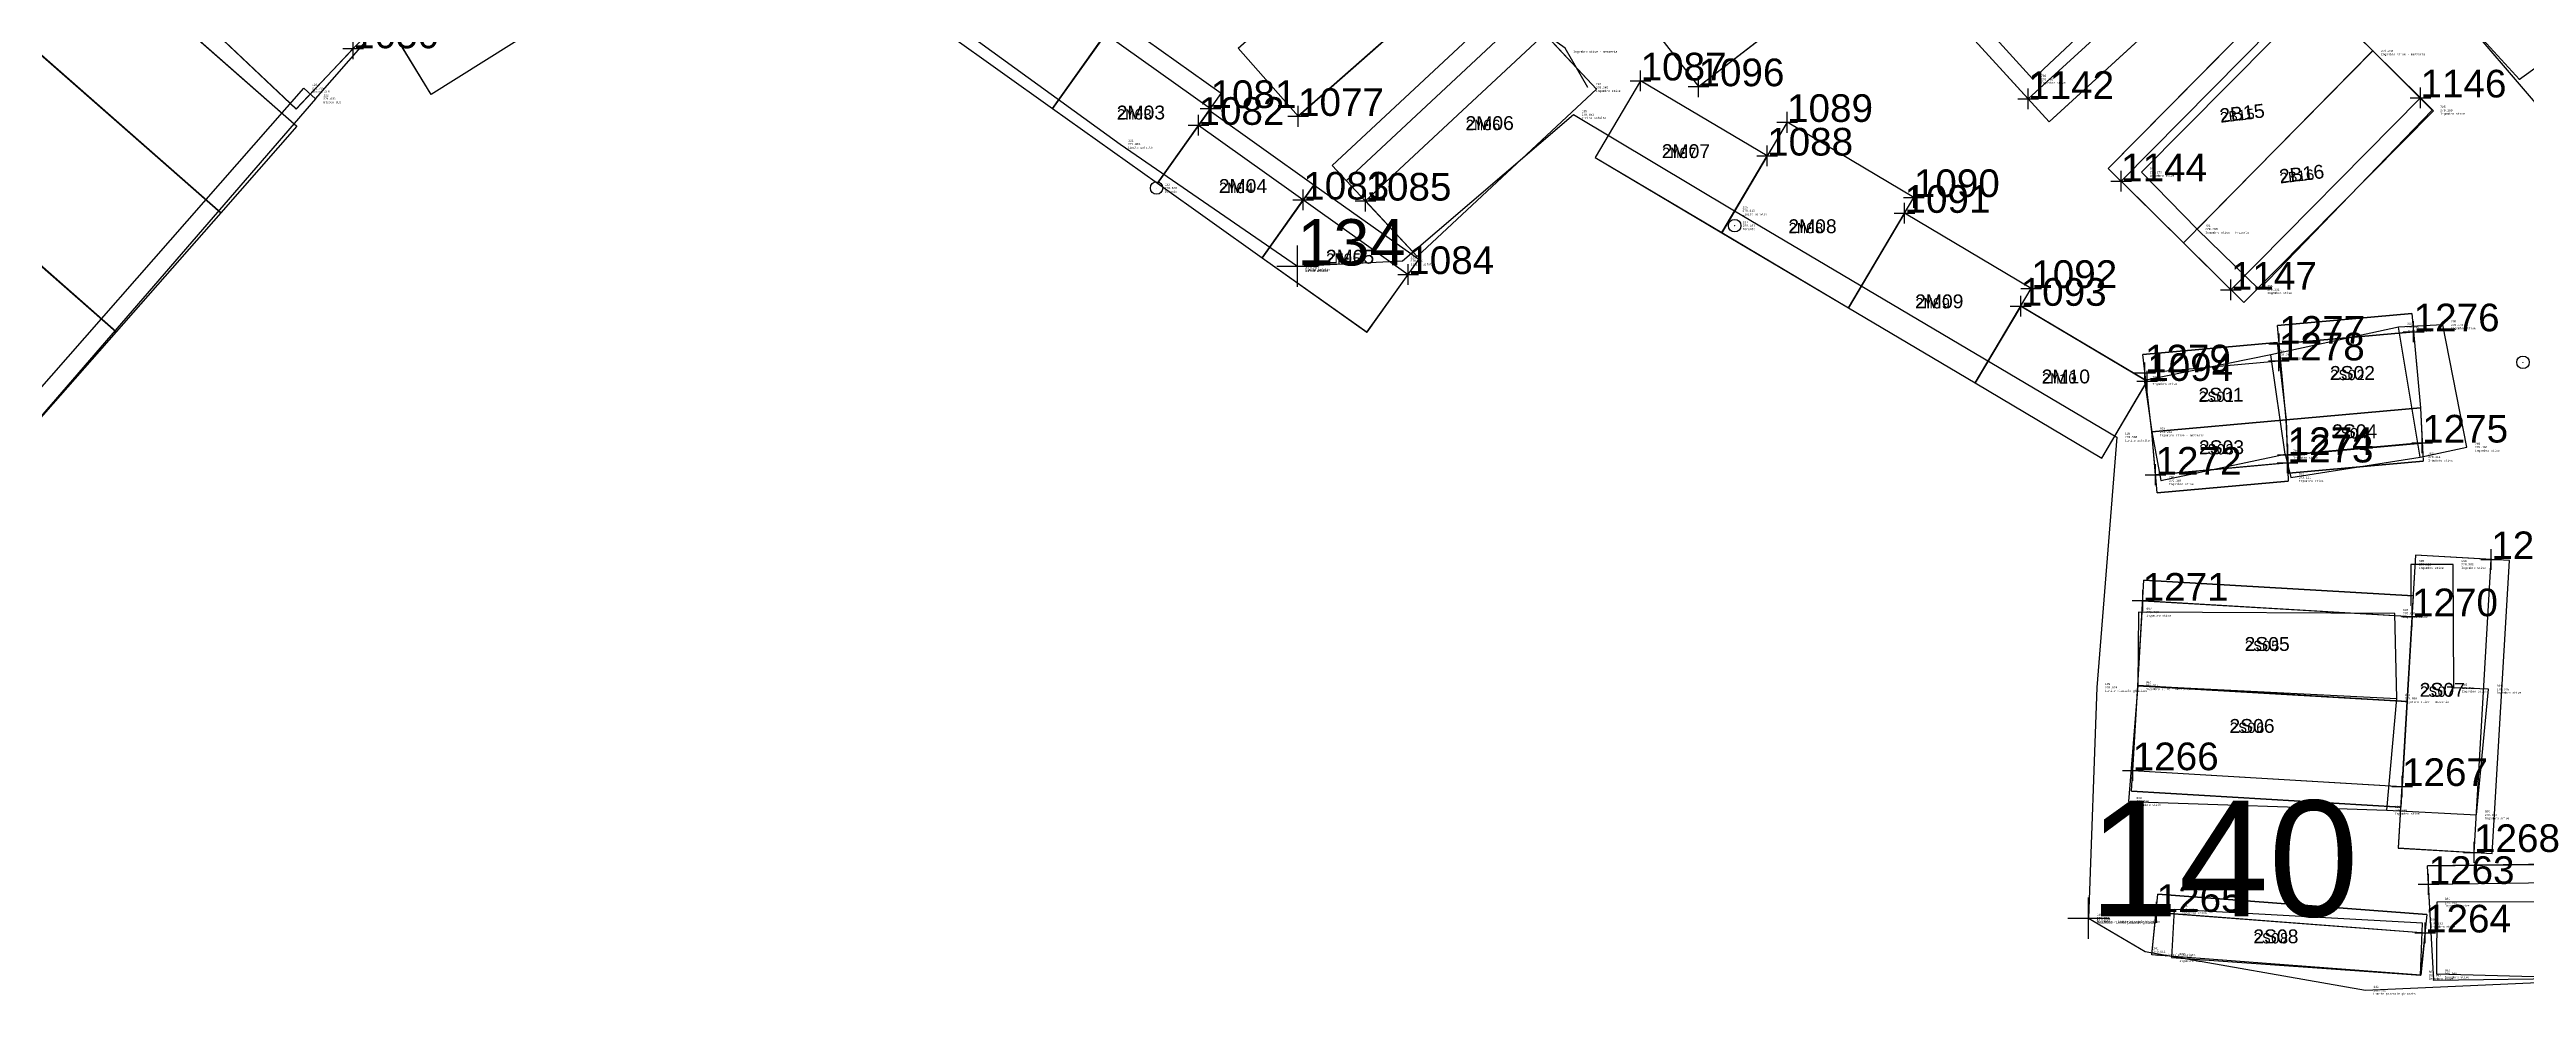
# Model space of a CAD drawing. Extents: x -1000 to 923337, y -63322 to 323191.
# Drawn here: x 208588 to 327969, y 780 to 46363 of the extents above; entities that cross this region are included whole.
import ezdxf
from ezdxf.enums import TextEntityAlignment as Align

# ---------------------------------------------------------------- set-up
doc = ezdxf.new("R2010")
doc.units = 0
doc.header["$PDMODE"] = 35
doc.header["$PDSIZE"] = 1
for name, color, linetype in [('0_1', 8, 'Continuous'), ('pntdesc', 1, 'Continuous'), ('pntelev', 2, 'Continuous'), ('punti tracciati', 7, 'Continuous'), ('WF nome aree GPS', 7, 'Continuous'), ('WF_ingombro_stive_2', 1, 'Continuous'), ('WF_lato_di_accesso', 40, 'Continuous'), ('WF_nome_aree_GPS', 7, 'Continuous'), ('WF_tracciatura', 30, 'Continuous')]:
    doc.layers.add(name, color=color, linetype=linetype)
for name, color, linetype, lineweight in [('WF ingombro stive 2', 1, 'Continuous', 30), ('WF lato di accesso', 40, 'Continuous', 30), ('WF tracciatura', 30, 'Continuous', 30)]:
    doc.layers.add(name, color=color, linetype=linetype, lineweight=lineweight)
doc.styles.add('FONTSTYLE_1', font='arial.ttf', dxfattribs={"height": 0.2})
doc.styles.add('FONTSTYLE_2', font='arial.ttf', dxfattribs={"height": 0.2})
doc.styles.get("Standard").update_dxf_attribs({"font": 'consola.ttf', "height": 500})

# ---------------------------------------------------------------- blocks, each defined once
blk = doc.blocks.new('rilievo 2')
at = {"color": 8, "elevation": 339}
blk.add_lwpolyline([(255582, -534476), (256223, -533880), (260909, -539585), (259715, -540634), (265701, -548651), (265141, -549221), (270987, -555760), (278219, -563280), (283547, -558633), (291208, -565884), (309012, -545620), (309560, -546125), (291364, -567155), (283459, -559809), (278238, -564415), (270433, -556296)], dxfattribs=at)
at = {"color": 8}
for points in [[(309560, -546125, -352), (312778, -542459, -391), (334234, -538070, -628), (348344, -548307, -983), (356892, -554192, -1195), (361959, -553931, -1407), (370204, -546889, -1399), (377957, -551519, -1580), (396391, -562427, -1455), (395427, -574492, -1317), (395026, -585611, -1377), (397751, -587224, -1981), (408367, -589089, -2210), (438006, -587763, -2348)], [(421587, -533133, -1983), (425881, -537955, -2046), (415793, -545205, -1872), (412792, -541920, -1829)], [(370892, -545583, -1446), (369804, -543690, -1339), (368142, -542515, -1331)], [(400261, -552403, -1693), (408719, -543804, -1748)], [(404499, -563260, -1873), (404770, -564382, -1870), (411005, -563390, -1877), (409958, -557129, -1846), (403814, -558463, -1789)], [(411005, -563390, -1877), (413263, -562912, -1887), (412103, -557024, -1851), (409958, -557129, -1846)], [(412638, -574521, -1951), (412603, -568564, -1906), (410561, -568568, -1868), (410561, -570568, -1868)], [(397393, -574408, -1720), (409879, -575021, -1906)], [(409402, -580413, -1923), (413729, -580637, -1938), (414305, -574581, -1917), (412638, -574521, -1951)], [(423749, -584822, -2135), (411806, -584847, -1972), (411800, -588289, -2092), (424127, -588631, -1635)]]:
    blk.add_polyline3d(points, dxfattribs=at)
for points in [[(386452, -538535, -1704), (395327, -530373, -1769), (398253, -533590, -1788), (401162, -536895, -1750), (392346, -545189, -1588), (389292, -541824, -1156)], [(397583, -549663, -1712), (400261, -552403, -1693), (403251, -555320, -1760), (411585, -546682, -1823), (408734, -543819, -1748), (406017, -541146, -1744)], [(398071, -562182, -1760), (398516, -564527, -1808), (404499, -563260, -1873), (403814, -558463, -1789), (397719, -559707, -1641)], [(396948, -579986, -1932), (409402, -580413, -1923), (409879, -575021, -1906), (409793, -570926, -1903), (397429, -570864, -1838), (397393, -574408, -1720)], [(411119, -585858, -1960), (399146, -585198, -1910), (399019, -587506, -2084), (411031, -588361, -2092)]]:
    blk.add_polyline3d(points, close=True, dxfattribs=at)
at = {"color": 1}
for centre in [(350106, -550428, -1365), (377969, -552242, -1525), (415962, -558827, -1865)]:
    blk.add_circle(centre, 300, dxfattribs=at)
at = {"color": 8}
for p in [(408734, -543819, -1748), (392346, -545189, -1588), (415793, -545205, -1872), (309012, -545620, -266), (309560, -546125, -352), (370892, -545583, -1446), (411585, -546682, -1823), (370204, -546889, -1399), (348344, -548307, -983), (397583, -549663, -1712), (350106, -550428, -1365), (377957, -551519, -1580), (377969, -552242, -1525), (400261, -552403, -1693), (356892, -554192, -1195), (361959, -553931, -1407), (403251, -555320, -1760), (409958, -557129, -1846), (412103, -557024, -1851), (403814, -558463, -1789), (397719, -559707, -1641), (415962, -558827, -1865), (398071, -562182, -1760), (396391, -562427, -1455), (404499, -563260, -1873), (411005, -563390, -1877), (413263, -562912, -1887), (398516, -564527, -1808), (404770, -564382, -1870), (410561, -568568, -1868), (412603, -568564, -1906), (397429, -570864, -1838), (409793, -570926, -1903), (395427, -574492, -1317), (397393, -574408, -1720), (409879, -575021, -1906), (412638, -574521, -1951), (414305, -574581, -1917), (396948, -579986, -1932), (409402, -580413, -1923), (413729, -580637, -1938), (411806, -584847, -1972), (395026, -585611, -1377), (399146, -585198, -1910), (411119, -585858, -1960), (397751, -587224, -1981), (399019, -587506, -2084), (411031, -588361, -2092), (411800, -588289, -2092), (408367, -589089, -2210)]:
    blk.add_point(p, dxfattribs=at)
for s, p in [('Ingombro stive - mezzeria', (370193, -543856, -1339)), ('270.244', (409123, -543819, -1748)), ('Ingombro stive - mezzeria', (409123, -543986, -1748)), ('123', (309401, -545454, -266)), ('271.725', (309401, -545620, -266)), ('270.545', (371281, -545583, -1446)), ('797', (371281, -545416, -1446)), ('270.403', (392735, -545189, -1588)), ('789', (392735, -545022, -1588)), ('Ingombro stive', (392735, -545355, -1588)), ('Blocco CLS', (309401, -545787, -266)), ('122', (309949, -545958, -352)), ('271.639', (309949, -546125, -352)), ('Blocco CLS', (309949, -546292, -352)), ('135', (370593, -546723, -1399)), ('Ingombro stive', (371281, -545749, -1446)), ('270.169', (411974, -546682, -1823)), ('795', (411974, -546516, -1823)), ('270.593', (370593, -546889, -1399)), ('Limite asfalto', (370593, -547056, -1399)), ('Ingombro stive', (411974, -546849, -1823)), ('131', (348733, -548141, -983)), ('271.008', (348733, -548307, -983)), ('Limite asfalto', (348733, -548474, -983)), ('132', (350495, -550261, -1365)), ('270.279', (397972, -549663, -1712)), ('792', (397972, -549496, -1712)), ('Ingombro stive', (397972, -549830, -1712)), ('270.626', (350495, -550428, -1365)), ('Idrante', (350495, -550595, -1365)), ('136', (378346, -551353, -1580)), ('270.412', (378346, -551519, -1580)), ('Limite asfalto', (378346, -551686, -1580)), ('137', (378358, -552075, -1525)), ('270.467', (378358, -552242, -1525)), ('Idrante', (378358, -552408, -1525)), ('270.298', (400650, -552403, -1693)), ('791', (400650, -552236, -1693)), ('Ingombro stive - mezzeria', (400650, -552570, -1693)), ('133', (362348, -553765, -1407)), ('270.584', (362348, -553931, -1407)), ('134', (357281, -554026, -1195)), ('270.797', (357281, -554192, -1195)), ('Limite asfalto', (357281, -554359, -1195)), ('Limite asfalto', (362348, -554098, -1407)), ('796', (403640, -555153, -1760)), ('270.231', (403640, -555320, -1760)), ('Ingombro stive', (403640, -555487, -1760)), ('270.145', (410347, -557129, -1846)), ('706', (410347, -556963, -1846)), ('Ingombro stive', (410347, -557296, -1846)), ('270.140', (412492, -557024, -1851)), ('705', (412492, -556857, -1851)), ('Ingombro stive', (412492, -557191, -1851)), ('270.203', (404203, -558463, -1789)), ('707', (404203, -558296, -1789)), ('Ingombro stive', (404203, -558630, -1789)), ('270.350', (398108, -559707, -1641)), ('708', (398108, -559541, -1641)), ('Ingombro stive', (398108, -559874, -1641)), ('138', (396780, -562260, -1455)), ('270.232', (398460, -562182, -1760)), ('699', (398460, -562015, -1760)), ('270.536', (396780, -562427, -1455)), ('Limite asfalto', (396780, -562594, -1455)), ('Ingombro stive - mezzeria', (398460, -562348, -1760)), ('270.119', (404888, -563260, -1873)), ('701', (404888, -563093, -1873)), ('Ingombro stive', (404888, -563427, -1873)), ('270.114', (411394, -563390, -1877)), ('703', (411394, -563223, -1877)), ('270.105', (413652, -562912, -1887)), ('704', (413652, -562745, -1887)), ('Ingombro stive', (413652, -563079, -1887)), ('270.184', (398905, -564527, -1808)), ('700', (398905, -564360, -1808)), ('Ingombro stive', (398905, -564694, -1808)), ('270.121', (405159, -564382, -1870)), ('702', (405159, -564216, -1870)), ('Ingombro stive', (405159, -564549, -1870)), ('Ingombro stive', (411394, -563557, -1877)), ('270.123', (410950, -568568, -1868)), ('695', (410950, -568402, -1868)), ('Ingombro stive', (410950, -568735, -1868)), ('696', (412992, -568397, -1906)), ('270.085', (412992, -568564, -1906)), ('Ingombro stive', (412992, -568731, -1906)), ('270.153', (397817, -570864, -1838)), ('697', (397817, -570697, -1838)), ('Ingombro stive', (397817, -571031, -1838)), ('694', (410182, -570760, -1903)), ('270.089', (410182, -570926, -1903)), ('Ingombro stive', (410182, -571093, -1903)), ('698', (397782, -574242, -1720)), ('270.674', (395816, -574492, -1317)), ('139', (395816, -574326, -1317)), ('Limite piazzale ghiaiato', (395816, -574659, -1317)), ('270.271', (397782, -574408, -1720)), ('Ingombro stive - mezzeria', (397782, -574575, -1720)), ('270.086', (410267, -575021, -1906)), ('693', (410267, -574854, -1906)), ('Ingombro stive - mezzeria', (410267, -575188, -1906)), ('270.040', (413027, -574521, -1951)), ('692', (413027, -574355, -1951)), ('Ingombro stive', (413027, -574688, -1951)), ('691', (414694, -574414, -1917)), ('270.075', (414694, -574581, -1917)), ('Ingombro stive', (414694, -574748, -1917)), ('688', (397337, -579819, -1932)), ('270.060', (397337, -579986, -1932)), ('Ingombro stive', (397337, -580153, -1932)), ('689', (409791, -580247, -1923)), ('270.068', (409791, -580413, -1923)), ('Ingombro stive', (409791, -580580, -1923)), ('270.053', (414118, -580637, -1938)), ('690', (414118, -580471, -1938)), ('Ingombro stive', (414118, -580804, -1938)), ('270.019', (412195, -584847, -1972)), ('681', (412195, -584681, -1972)), ('Ingombro stive', (412195, -585014, -1972)), ('140', (395415, -585444, -1377)), ('270.614', (395415, -585611, -1377)), ('Picchetto - Limite piazzale ghiaiato', (395415, -585778, -1377)), ('686', (399535, -585031, -1910)), ('270.081', (399535, -585198, -1910)), ('Ingombro stive', (399535, -585365, -1910)), ('685', (411508, -585691, -1960)), ('270.031', (411508, -585858, -1960)), ('Ingombro stive', (411508, -586024, -1960)), ('141', (398140, -587058, -1981)), ('270.011', (398140, -587224, -1981)), ('Limite piazzale ghiaiato', (398140, -587391, -1981)), ('687', (399408, -587339, -2084)), ('269.908', (399408, -587506, -2084)), ('Ingombro stive', (399408, -587672, -2084)), ('269.899', (411420, -588361, -2092)), ('684', (411420, -588195, -2092)), ('Ingombro stive', (411420, -588528, -2092)), ('682', (412189, -588123, -2092)), ('269.899', (412189, -588289, -2092)), ('Ingombro stive', (412189, -588456, -2092)), ('142', (408756, -588922, -2210)), ('269.782', (408756, -589089, -2210)), ('Limite piazzale ghiaiato', (408756, -589256, -2210))]:
    blk.add_text(s, height=100, dxfattribs=at).set_placement(p, align=Align.MIDDLE_LEFT)
blk = doc.blocks.new('Croce___ATS')
at = {"color": 0}
for p, q in [((-0.5, 0), (0.5, 0)), ((0, -0.5), (0, 0.5))]:
    blk.add_line(p, q, dxfattribs=at)
blk = doc.blocks.new('T_P_2')
blk.add_point((0, 0))
at = {"xscale": 2, "yscale": 2}
blk.add_blockref('Croce___ATS', (0, 0), dxfattribs=at)
at = {"color": 7, "insert": (0, 0), "char_height": 5.586, "attachment_point": 7, "style": 'FONTSTYLE_1'}
blk.add_mtext('140', dxfattribs=at)
blk = doc.blocks.new('T_P_8')
at = {"layer": '0_1'}
blk.add_point((0, 0), dxfattribs=at)
at = {"layer": '0_1', "xscale": 2, "yscale": 2}
blk.add_blockref('Croce___ATS', (0, 0), dxfattribs=at)
at = {"layer": '0_1', "insert": (0, 0), "char_height": 2.234, "attachment_point": 7, "style": 'FONTSTYLE_1'}
blk.add_mtext('134', dxfattribs=at)
blk = doc.blocks.new('T_P_56')
at = {"color": 7}
blk.add_point((0, 0), dxfattribs=at)
blk.add_blockref('Croce___ATS', (0, 0), dxfattribs=at)
at = {"color": 7, "insert": (0, 0), "char_height": 1.333, "attachment_point": 7, "style": 'FONTSTYLE_1'}
blk.add_mtext('1050', dxfattribs=at)
blk = doc.blocks.new('T_P_83')
at = {"color": 7}
blk.add_point((0, 0), dxfattribs=at)
blk.add_blockref('Croce___ATS', (0, 0), dxfattribs=at)
at = {"color": 7, "insert": (0, 0), "char_height": 1.333, "attachment_point": 7, "style": 'FONTSTYLE_1'}
blk.add_mtext('1077', dxfattribs=at)
blk = doc.blocks.new('T_P_87')
at = {"color": 7}
blk.add_point((0, 0), dxfattribs=at)
blk.add_blockref('Croce___ATS', (0, 0), dxfattribs=at)
at = {"color": 7, "insert": (0, 0), "char_height": 1.333, "attachment_point": 7, "style": 'FONTSTYLE_1'}
blk.add_mtext('1081', dxfattribs=at)
blk = doc.blocks.new('T_P_88')
at = {"color": 7}
blk.add_point((0, 0), dxfattribs=at)
blk.add_blockref('Croce___ATS', (0, 0), dxfattribs=at)
at = {"color": 7, "insert": (0, 0), "char_height": 1.333, "attachment_point": 7, "style": 'FONTSTYLE_1'}
blk.add_mtext('1082', dxfattribs=at)
blk = doc.blocks.new('T_P_89')
at = {"color": 7}
blk.add_point((0, 0), dxfattribs=at)
blk.add_blockref('Croce___ATS', (0, 0), dxfattribs=at)
at = {"color": 7, "insert": (0, 0), "char_height": 1.333, "attachment_point": 7, "style": 'FONTSTYLE_1'}
blk.add_mtext('1083', dxfattribs=at)
blk = doc.blocks.new('T_P_90')
at = {"color": 7}
blk.add_point((0, 0), dxfattribs=at)
blk.add_blockref('Croce___ATS', (0, 0), dxfattribs=at)
at = {"color": 7, "insert": (0, 0), "char_height": 1.333, "attachment_point": 7, "style": 'FONTSTYLE_1'}
blk.add_mtext('1084', dxfattribs=at)
blk = doc.blocks.new('T_P_91')
at = {"color": 7}
blk.add_point((0, 0), dxfattribs=at)
blk.add_blockref('Croce___ATS', (0, 0), dxfattribs=at)
at = {"color": 7, "insert": (0, 0), "char_height": 1.333, "attachment_point": 7, "style": 'FONTSTYLE_1'}
blk.add_mtext('1085', dxfattribs=at)
blk = doc.blocks.new('T_P_93')
at = {"color": 7}
blk.add_point((0, 0), dxfattribs=at)
blk.add_blockref('Croce___ATS', (0, 0), dxfattribs=at)
at = {"color": 7, "insert": (0, 0), "char_height": 1.333, "attachment_point": 7, "style": 'FONTSTYLE_1'}
blk.add_mtext('1087', dxfattribs=at)
blk = doc.blocks.new('T_P_94')
at = {"color": 7}
blk.add_point((0, 0), dxfattribs=at)
blk.add_blockref('Croce___ATS', (0, 0), dxfattribs=at)
at = {"color": 7, "insert": (0, 0), "char_height": 1.333, "attachment_point": 7, "style": 'FONTSTYLE_1'}
blk.add_mtext('1088', dxfattribs=at)
blk = doc.blocks.new('T_P_95')
at = {"color": 7}
blk.add_point((0, 0), dxfattribs=at)
blk.add_blockref('Croce___ATS', (0, 0), dxfattribs=at)
at = {"color": 7, "insert": (0, 0), "char_height": 1.333, "attachment_point": 7, "style": 'FONTSTYLE_1'}
blk.add_mtext('1089', dxfattribs=at)
blk = doc.blocks.new('T_P_96')
at = {"color": 7}
blk.add_point((0, 0), dxfattribs=at)
blk.add_blockref('Croce___ATS', (0, 0), dxfattribs=at)
at = {"color": 7, "insert": (0, 0), "char_height": 1.333, "attachment_point": 7, "style": 'FONTSTYLE_1'}
blk.add_mtext('1090', dxfattribs=at)
blk = doc.blocks.new('T_P_97')
at = {"color": 7}
blk.add_point((0, 0), dxfattribs=at)
blk.add_blockref('Croce___ATS', (0, 0), dxfattribs=at)
at = {"color": 7, "insert": (0, 0), "char_height": 1.333, "attachment_point": 7, "style": 'FONTSTYLE_1'}
blk.add_mtext('1091', dxfattribs=at)
blk = doc.blocks.new('T_P_98')
at = {"color": 7}
blk.add_point((0, 0), dxfattribs=at)
blk.add_blockref('Croce___ATS', (0, 0), dxfattribs=at)
at = {"color": 7, "insert": (0, 0), "char_height": 1.333, "attachment_point": 7, "style": 'FONTSTYLE_1'}
blk.add_mtext('1092', dxfattribs=at)
blk = doc.blocks.new('T_P_99')
at = {"color": 7}
blk.add_point((0, 0), dxfattribs=at)
blk.add_blockref('Croce___ATS', (0, 0), dxfattribs=at)
at = {"color": 7, "insert": (0, 0), "char_height": 1.333, "attachment_point": 7, "style": 'FONTSTYLE_1'}
blk.add_mtext('1093', dxfattribs=at)
blk = doc.blocks.new('T_P_100')
at = {"color": 7}
blk.add_point((0, 0), dxfattribs=at)
blk.add_blockref('Croce___ATS', (0, 0), dxfattribs=at)
at = {"color": 7, "insert": (0, 0), "char_height": 1.333, "attachment_point": 7, "style": 'FONTSTYLE_1'}
blk.add_mtext('1094', dxfattribs=at)
blk = doc.blocks.new('T_P_102')
at = {"color": 7}
blk.add_point((0, 0), dxfattribs=at)
blk.add_blockref('Croce___ATS', (0, 0), dxfattribs=at)
at = {"color": 7, "insert": (0, 0), "char_height": 1.333, "attachment_point": 7, "style": 'FONTSTYLE_1'}
blk.add_mtext('1096', dxfattribs=at)
blk = doc.blocks.new('T_P_148')
at = {"color": 7}
blk.add_point((0, 0), dxfattribs=at)
blk.add_blockref('Croce___ATS', (0, 0), dxfattribs=at)
at = {"color": 7, "insert": (0, 0), "char_height": 1.333, "attachment_point": 7, "style": 'FONTSTYLE_1'}
blk.add_mtext('1142', dxfattribs=at)
blk = doc.blocks.new('T_P_150')
at = {"color": 7}
blk.add_point((0, 0), dxfattribs=at)
blk.add_blockref('Croce___ATS', (0, 0), dxfattribs=at)
at = {"color": 7, "insert": (0, 0), "char_height": 1.333, "attachment_point": 7, "style": 'FONTSTYLE_1'}
blk.add_mtext('1144', dxfattribs=at)
blk = doc.blocks.new('T_P_152')
at = {"color": 7}
blk.add_point((0, 0), dxfattribs=at)
blk.add_blockref('Croce___ATS', (0, 0), dxfattribs=at)
at = {"color": 7, "insert": (0, 0), "char_height": 1.333, "attachment_point": 7, "style": 'FONTSTYLE_1'}
blk.add_mtext('1146', dxfattribs=at)
blk = doc.blocks.new('T_P_153')
at = {"color": 7}
blk.add_point((0, 0), dxfattribs=at)
blk.add_blockref('Croce___ATS', (0, 0), dxfattribs=at)
at = {"color": 7, "insert": (0, 0), "char_height": 1.333, "attachment_point": 7, "style": 'FONTSTYLE_1'}
blk.add_mtext('1147', dxfattribs=at)
blk = doc.blocks.new('T_P_268')
at = {"color": 7}
blk.add_point((0, 0), dxfattribs=at)
blk.add_blockref('Croce___ATS', (0, 0), dxfattribs=at)
at = {"color": 7, "insert": (0, 0), "char_height": 1.333, "attachment_point": 7, "style": 'FONTSTYLE_1'}
blk.add_mtext('1263', dxfattribs=at)
blk = doc.blocks.new('T_P_269')
at = {"color": 7}
blk.add_point((0, 0), dxfattribs=at)
blk.add_blockref('Croce___ATS', (0, 0), dxfattribs=at)
at = {"color": 7, "insert": (0, 0), "char_height": 1.333, "attachment_point": 7, "style": 'FONTSTYLE_1'}
blk.add_mtext('1264', dxfattribs=at)
blk = doc.blocks.new('T_P_270')
at = {"color": 7}
blk.add_point((0, 0), dxfattribs=at)
blk.add_blockref('Croce___ATS', (0, 0), dxfattribs=at)
at = {"color": 7, "insert": (0, 0), "char_height": 1.333, "attachment_point": 7, "style": 'FONTSTYLE_1'}
blk.add_mtext('1265', dxfattribs=at)
blk = doc.blocks.new('T_P_271')
at = {"color": 7}
blk.add_point((0, 0), dxfattribs=at)
blk.add_blockref('Croce___ATS', (0, 0), dxfattribs=at)
at = {"color": 7, "insert": (0, 0), "char_height": 1.333, "attachment_point": 7, "style": 'FONTSTYLE_1'}
blk.add_mtext('1266', dxfattribs=at)
blk = doc.blocks.new('T_P_272')
at = {"color": 7}
blk.add_point((0, 0), dxfattribs=at)
blk.add_blockref('Croce___ATS', (0, 0), dxfattribs=at)
at = {"color": 7, "insert": (0, 0), "char_height": 1.333, "attachment_point": 7, "style": 'FONTSTYLE_1'}
blk.add_mtext('1267', dxfattribs=at)
blk = doc.blocks.new('T_P_273')
at = {"color": 7}
blk.add_point((0, 0), dxfattribs=at)
blk.add_blockref('Croce___ATS', (0, 0), dxfattribs=at)
at = {"color": 7, "insert": (0, 0), "char_height": 1.333, "attachment_point": 7, "style": 'FONTSTYLE_1'}
blk.add_mtext('1268', dxfattribs=at)
blk = doc.blocks.new('T_P_274')
at = {"color": 7}
blk.add_point((0, 0), dxfattribs=at)
blk.add_blockref('Croce___ATS', (0, 0), dxfattribs=at)
at = {"color": 7, "insert": (0, 0), "char_height": 1.333, "attachment_point": 7, "style": 'FONTSTYLE_1'}
blk.add_mtext('1269', dxfattribs=at)
blk = doc.blocks.new('T_P_275')
at = {"color": 7}
blk.add_point((0, 0), dxfattribs=at)
blk.add_blockref('Croce___ATS', (0, 0), dxfattribs=at)
at = {"color": 7, "insert": (0, 0), "char_height": 1.333, "attachment_point": 7, "style": 'FONTSTYLE_1'}
blk.add_mtext('1270', dxfattribs=at)
blk = doc.blocks.new('T_P_276')
at = {"color": 7}
blk.add_point((0, 0), dxfattribs=at)
blk.add_blockref('Croce___ATS', (0, 0), dxfattribs=at)
at = {"color": 7, "insert": (0, 0), "char_height": 1.333, "attachment_point": 7, "style": 'FONTSTYLE_1'}
blk.add_mtext('1271', dxfattribs=at)
blk = doc.blocks.new('T_P_277')
at = {"color": 7}
blk.add_point((0, 0), dxfattribs=at)
blk.add_blockref('Croce___ATS', (0, 0), dxfattribs=at)
at = {"color": 7, "insert": (0, 0), "char_height": 1.333, "attachment_point": 7, "style": 'FONTSTYLE_1'}
blk.add_mtext('1272', dxfattribs=at)
blk = doc.blocks.new('T_P_278')
at = {"color": 7}
blk.add_point((0, 0), dxfattribs=at)
blk.add_blockref('Croce___ATS', (0, 0), dxfattribs=at)
at = {"color": 7, "insert": (0, 0), "char_height": 1.333, "attachment_point": 7, "style": 'FONTSTYLE_1'}
blk.add_mtext('1273', dxfattribs=at)
blk = doc.blocks.new('T_P_279')
at = {"color": 7}
blk.add_point((0, 0), dxfattribs=at)
blk.add_blockref('Croce___ATS', (0, 0), dxfattribs=at)
at = {"color": 7, "insert": (0, 0), "char_height": 1.333, "attachment_point": 7, "style": 'FONTSTYLE_1'}
blk.add_mtext('1274', dxfattribs=at)
blk = doc.blocks.new('T_P_280')
at = {"color": 7}
blk.add_point((0, 0), dxfattribs=at)
blk.add_blockref('Croce___ATS', (0, 0), dxfattribs=at)
at = {"color": 7, "insert": (0, 0), "char_height": 1.333, "attachment_point": 7, "style": 'FONTSTYLE_1'}
blk.add_mtext('1275', dxfattribs=at)
blk = doc.blocks.new('T_P_281')
at = {"color": 7}
blk.add_point((0, 0), dxfattribs=at)
blk.add_blockref('Croce___ATS', (0, 0), dxfattribs=at)
at = {"color": 7, "insert": (0, 0), "char_height": 1.333, "attachment_point": 7, "style": 'FONTSTYLE_1'}
blk.add_mtext('1276', dxfattribs=at)
blk = doc.blocks.new('T_P_282')
at = {"color": 7}
blk.add_point((0, 0), dxfattribs=at)
blk.add_blockref('Croce___ATS', (0, 0), dxfattribs=at)
at = {"color": 7, "insert": (0, 0), "char_height": 1.333, "attachment_point": 7, "style": 'FONTSTYLE_1'}
blk.add_mtext('1277', dxfattribs=at)
blk = doc.blocks.new('T_P_283')
at = {"color": 7}
blk.add_point((0, 0), dxfattribs=at)
blk.add_blockref('Croce___ATS', (0, 0), dxfattribs=at)
at = {"color": 7, "insert": (0, 0), "char_height": 1.333, "attachment_point": 7, "style": 'FONTSTYLE_1'}
blk.add_mtext('1278', dxfattribs=at)
blk = doc.blocks.new('T_P_284')
at = {"color": 7}
blk.add_point((0, 0), dxfattribs=at)
blk.add_blockref('Croce___ATS', (0, 0), dxfattribs=at)
at = {"color": 7, "insert": (0, 0), "char_height": 1.333, "attachment_point": 7, "style": 'FONTSTYLE_1'}
blk.add_mtext('1279', dxfattribs=at)
blk = doc.blocks.new('punti tracciatura 2')
at = {"layer": 'WF_ingombro_stive_2', "ltscale": 0.5}
for p, q in [((1346536.27, -3475.73, 272.29), (1346558.88, -3495.58, 272.29)), ((1346532.6, -3479.9, 272.29), (1346555.21, -3499.76, 272.29)), ((1346555.21, -3499.76, 272.29), (1346532.6, -3479.9, 272.29)), ((1346527.56, -3485.64, 272.29), (1346550.16, -3505.49, 272.29)), ((1346550.16, -3505.49, 272.29), (1346527.56, -3485.64, 272.29)), ((1346558.88, -3495.58, 272.29), (1346555.21, -3499.76, 272.29)), ((1346555.21, -3499.76, 272.29), (1346550.16, -3505.49, 272.29)), ((1346550.16, -3505.49, 272.29), (1346545.12, -3511.23, 272.29))]:
    blk.add_line(p, q, dxfattribs=at)
at = {"layer": 'WF_ingombro_stive_2', "ltscale": 0.5, "flags": 128}
for points, elevation in [([(1346648.46, -3481.73), (1346651.91, -3485.49), (1346642.32, -3494.27), (1346638.88, -3490.51)], 270.2), ([(1346672.87, -3481.6), (1346676.84, -3486.23), (1346666.97, -3494.69), (1346663, -3490.06)], 270.16), ([(1346614, -3483.24), (1346616.89, -3486.52), (1346607.13, -3495.11), (1346604.24, -3491.83)], 270.88), ([(1346626.43, -3493.68), (1346636.37, -3486), (1346634.2, -3483.21), (1346624.26, -3490.89)], 274.02), ([(1346627.55, -3500.72), (1346629.74, -3497.02), (1346623.64, -3493.4), (1346621.45, -3497.09)], 274.02), ([(1346633.66, -3504.34), (1346636.81, -3499.02), (1346630.7, -3495.4), (1346627.55, -3500.72)], 274.02), ([(1346639.76, -3507.96), (1346642.47, -3503.4), (1346636.36, -3499.78), (1346633.66, -3504.34)], 274.02), ([(1346645.87, -3511.58), (1346648.06, -3507.88), (1346641.96, -3504.26), (1346639.76, -3507.96)], 274.02)]:
    blk.add_lwpolyline(points, close=True, dxfattribs=dict(at, elevation=elevation))
for points, elevation in [([(1346561.59, -3491.85), (1346558.84, -3494.76), (1346549.45, -3485.87), (1346552.2, -3482.97)], 272.29), ([(1346567.81, -3486.3), (1346570.55, -3490.8), (1346565.35, -3494.06), (1346562.58, -3489.52)], 271.99), ([(1346592.81, -3487.54), (1346590.25, -3491.14), (1346595.3, -3494.74), (1346597.86, -3491.13)], 274.02), ([(1346655.94, -3488.99), (1346658.94, -3491.96), (1346649.8, -3501.21), (1346646.8, -3498.24)], 270.24), ([(1346597.86, -3491.13), (1346595.3, -3494.74), (1346600.35, -3498.33), (1346602.91, -3494.73)], 274.02), ([(1346619.02, -3491.13), (1346621.52, -3493.8), (1346612.87, -3501.86), (1346610.38, -3499.19)], 270.8), ([(1346652.09, -3503.47), (1346649.8, -3501.21), (1346658.94, -3491.96), (1346661.23, -3494.22)], 270.24), ([(1346602.33, -3495.54), (1346600.35, -3498.33), (1346605.4, -3501.93), (1346607.38, -3499.14)], 274.02), ([(1346607.38, -3499.14), (1346605.4, -3501.93), (1346610.45, -3505.52), (1346612.44, -3502.73)], 274.02), ([(1346660.9, -3505.49), (1346661.23, -3509.16), (1346654.75, -3509.74), (1346654.42, -3506.07)], 270.23), ([(1346654.42, -3506.89), (1346654.75, -3509.74), (1346648.28, -3510.32), (1346647.95, -3507.47)], 270.23), ([(1346648.46, -3512.38), (1346648.28, -3510.32), (1346654.75, -3509.74), (1346654.82, -3511.81), (1346648.46, -3512.38)], 270.23), ([(1346661.27, -3510.85), (1346654.83, -3511.43), (1346654.75, -3509.74), (1346661.23, -3509.16), (1346661.31, -3510.85)], 270.23), ([(1346664.64, -3516.47), (1346660.99, -3516.26), (1346660.16, -3530.37), (1346663.81, -3530.58)], 270.27), ([(1346660.82, -3519.22), (1346660.58, -3523.31), (1346647.6, -3522.55), (1346647.84, -3518.45)], 270.27), ([(1346647.36, -3526.64), (1346647.6, -3522.55), (1346660.58, -3523.31), (1346660.34, -3527.4)], 270.27), ([(1346673.57, -3531.96), (1346673.82, -3536.6), (1346661.88, -3536.76), (1346661.62, -3532.12)], 269.78), ([(1346661.45, -3534.46), (1346661.24, -3536.5), (1346648.28, -3535.52), (1346648.49, -3533.47)], 269.9)]:
    blk.add_lwpolyline(points, dxfattribs=dict(at, elevation=elevation))
at = {"layer": 'WF_lato_di_accesso', "ltscale": 0.5}
for p, q in [((1346642.32, -3494.27, 270.2), (1346651.91, -3485.49, 270.2)), ((1346607.13, -3495.11, 270.88), (1346616.89, -3486.52, 270.88)), ((1346626.43, -3493.68, 274.02), (1346636.37, -3486, 274.02)), ((1346629.74, -3497.02, 274.02), (1346623.64, -3493.4, 274.02)), ((1346636.81, -3499.02, 274.02), (1346630.7, -3495.4, 274.02)), ((1346642.47, -3503.4, 274.02), (1346636.36, -3499.78, 274.02)), ((1346648.06, -3507.88, 274.02), (1346641.96, -3504.26, 274.02))]:
    blk.add_line(p, q, dxfattribs=at)
at = {"layer": 'WF_tracciatura', "ltscale": 0.5}
for p, q in [((1346587.76, -3483.95, 274.02), (1346602.91, -3494.73, 274.02)), ((1346646.8, -3498.24, 270.24), (1346655.94, -3488.99, 270.24)), ((1346610.38, -3499.19, 270.8), (1346619.02, -3491.13, 270.8)), ((1346652.09, -3503.47, 270.24), (1346661.23, -3494.22, 270.24)), ((1346602.33, -3495.54, 274.02), (1346612.44, -3502.73, 274.02)), ((1346654.42, -3506.07, 270.23), (1346660.9, -3505.49, 270.23)), ((1346647.92, -3507.47, 270.23), (1346654.4, -3506.89, 270.23)), ((1346663.81, -3530.58, 270.27), (1346664.64, -3516.47, 270.27)), ((1346647.84, -3518.45, 270.27), (1346660.82, -3519.22, 270.27)), ((1346647.36, -3526.64, 270.27), (1346660.34, -3527.4, 270.27)), ((1346661.59, -3532.12, 269.78), (1346673.53, -3531.96, 269.78)), ((1346648.51, -3533.47, 270.04), (1346661.47, -3534.46, 270.04))]:
    blk.add_line(p, q, dxfattribs=at)
at = {"color": 7}
for name, p in [('T_P_56', (1346561.59, -3491.85, 272.29)), ('T_P_93', (1346623.64, -3493.4, 274.02)), ('T_P_102', (1346626.43, -3493.68, 274.02)), ('T_P_148', (1346642.32, -3494.27, 270.2)), ('T_P_152', (1346661.23, -3494.22, 270.24)), ('T_P_88', (1346602.33, -3495.54, 274.02)), ('T_P_87', (1346602.91, -3494.73, 274.02)), ('T_P_83', (1346607.13, -3495.11, 270.88)), ('T_P_95', (1346630.7, -3495.4, 274.02)), ('T_P_94', (1346629.74, -3497.02, 274.02)), ('T_P_89', (1346607.38, -3499.14, 274.02)), ('T_P_91', (1346610.38, -3499.19, 270.8)), ('T_P_96', (1346636.81, -3499.02, 274.02)), ('T_P_150', (1346646.8, -3498.24, 270.24)), ('T_P_97', (1346636.36, -3499.78, 274.02)), ('T_P_90', (1346612.44, -3502.73, 274.02)), ('T_P_98', (1346642.47, -3503.4, 274.02)), ('T_P_153', (1346652.09, -3503.47, 270.24)), ('T_P_99', (1346641.96, -3504.26, 274.02)), ('T_P_282', (1346654.42, -3506.07, 270.23)), ('T_P_281', (1346660.9, -3505.49, 270.23)), ('T_P_284', (1346647.95, -3507.47, 270.23)), ('T_P_283', (1346654.4, -3506.89, 270.23)), ('T_P_100', (1346648.06, -3507.88, 274.02)), ('T_P_280', (1346661.31, -3510.85, 270.23)), ('T_P_278', (1346654.82, -3511.81, 270.23)), ('T_P_279', (1346654.83, -3511.43, 270.23)), ('T_P_277', (1346648.46, -3512.38, 270.23)), ('T_P_274', (1346664.64, -3516.47, 270.27)), ('T_P_276', (1346647.84, -3518.45, 270.27)), ('T_P_275', (1346660.82, -3519.22, 270.27)), ('T_P_271', (1346647.36, -3526.64, 270.27)), ('T_P_272', (1346660.34, -3527.4, 270.27)), ('T_P_273', (1346663.81, -3530.58, 270.27)), ('T_P_268', (1346661.62, -3532.12, 269.78)), ('T_P_270', (1346648.51, -3533.47, 270.04)), ('T_P_269', (1346661.45, -3534.46, 269.9))]:
    blk.add_blockref(name, p, dxfattribs=at)
blk.add_blockref('T_P_2', (1346645.23, -3533.75, 270.61))
at = {"layer": '0_1'}
blk.add_blockref('T_P_8', (1346607.1, -3502.33, 270.8), dxfattribs=at)
at = {"layer": 'pntdesc', "char_height": 0.1333, "attachment_point": 4, "style": 'FONTSTYLE_2'}
for s, insert in [('Limite asfalto', (1346607.49, -3502.55, 270.8)), ('Picchetto - Limite piazzale ghiaiato', (1346645.62, -3533.97, 270.61))]:
    blk.add_mtext(s, dxfattribs=dict(at, insert=insert))
at = {"layer": 'pntelev', "char_height": 0.133, "attachment_point": 4, "style": 'FONTSTYLE_2'}
for s, insert in [('270.797', (1346607.49, -3502.38, 270.8)), ('270.614', (1346645.62, -3533.8, 270.61))]:
    blk.add_mtext(s, dxfattribs=dict(at, insert=insert))
at = {"layer": 'WF_nome_aree_GPS', "char_height": 0.667, "attachment_point": 7, "style": 'FONTSTYLE_2'}
for s, insert in [('2M03', (1346598.39, -3495.27, 273.41)), ('2M06', (1346615.2, -3495.78, 270.75)), ('2M07', (1346624.66, -3497.13, 273.98)), ('2M04', (1346603.31, -3498.81, 273.41)), ('2M08', (1346630.76, -3500.75, 273.98)), ('2M05', (1346608.47, -3502.22, 273.41)), ('2M09', (1346636.87, -3504.37, 273.98)), ('2M10', (1346642.97, -3507.99, 273.98)), ('2S02', (1346656.86, -3507.82, 271.38)), ('2S01', (1346650.53, -3508.87, 270.18)), ('2S03', (1346650.55, -3511.4, 270.18)), ('2S04', (1346656.97, -3510.63, 270.18)), ('2S05', (1346652.75, -3520.88, 270.22)), ('2S07', (1346661.19, -3523.09, 269.03)), ('2S06', (1346652.02, -3524.83, 270.22)), ('2S08', (1346653.17, -3534.97, 270.75))]:
    blk.add_mtext(s, dxfattribs=dict(at, insert=insert))
at = {"layer": 'WF_nome_aree_GPS', "char_height": 0.667, "attachment_point": 7, "rotation": 6.7, "style": 'FONTSTYLE_2'}
for s, insert in [('2B15', (1346651.59, -3495.42, 270.19)), ('2B16', (1346654.46, -3498.35, 270.19))]:
    blk.add_mtext(s, dxfattribs=dict(at, insert=insert))

msp = doc.modelspace()

# ---------------------------------------------------------------- linework, layer by layer
at = {"layer": 'WF ingombro stive 2'}
for points, elevation in [([(193484.2, 59011.8), (197154.1, 63188.1), (220508.1, 42676.5), (216838.2, 38500.2)], 302), ([(188441.9, 53272.9), (193484.2, 59011.8), (216838.2, 38500.2), (211796.2, 32761.7)], 302), ([(215203.9, 56742.2), (224598.9, 47858.6), (220476.6, 43499), (211081.6, 52382.6)], 302), ([(310091.8, 56527.9), (314552.4, 51663.4), (304970.9, 42877.4), (300510.3, 47741.9)], -1788.4), ([(334503.6, 56654.6), (338472, 52021.9), (328599, 43564.7), (324630.7, 48197.3)], -1828.7), ([(275633.8, 55019), (278521.3, 51738.9), (268763.4, 43149.2), (265875.9, 46429.4)], -1111.2), ([(288065.4, 44577.6), (298001.3, 52252.5), (295828.7, 55042), (285892.8, 47367.1)], 2033.3), ([(183399.9, 47534.4), (188441.9, 53272.9), (211796.5, 32762), (206754.5, 27023.5)], 302), ([(256930.5, 43520.9), (260003.2, 47839.3), (254951.1, 51434.1), (251878.3, 47115.8)], 2033.3), ([(316944.9, 49883), (320572.7, 46298.4), (311435.4, 37051.2), (307807.7, 40635.8)], -1747.8), ([(261982.6, 39926.1), (265055.3, 44244.5), (260003.2, 47839.3), (256930.5, 43520.9)], 2033.3), ([(270414.1, 40779.7), (279056.1, 48842.3), (283149.1, 44455.2), (274507.1, 36392.5)], -1192.3), ([(320572.7, 46298.4), (323489.1, 43416.7), (314351.9, 34169.5), (311435.4, 37051.2)], -1747.8), ([(289183.2, 37539.8), (291377.1, 41238), (285272, 44859.8), (283078.1, 41161.6)], 2033.3), ([(267034.7, 36331.3), (269527.7, 39834.9), (264475.6, 43429.7), (261982.6, 39926.1)], 2033.3), ([(295288.2, 33918), (298441.8, 39233.9), (292336.7, 42855.7), (289183.2, 37539.8)], 2033.3), ([(272086.8, 32736.5), (274579.8, 36240), (269527.7, 39834.9), (267034.7, 36331.3)], 2033.3), ([(301393.3, 30296.3), (304097.5, 34854.5), (297992.4, 38476.3), (295288.2, 33918)], 2033.3), ([(307498.4, 26674.5), (309692.4, 30372.7), (303587.3, 33994.5), (301393.3, 30296.3)], 2033.3), ([(322449.8, 33648.6), (322857.9, 29096.6), (316383.8, 28516.2), (315975.8, 33068.2)], -1759.7), ([(315950.8, 32243.7), (316383.8, 28516.2), (309909.8, 27935.8), (309476.8, 31663.3)], -1759.7), ([(322857.9, 29096.6), (322983.2, 26524.7), (316509.2, 25944.3), (316383.8, 28516.2)], -1759.7), ([(316383.8, 28516.2), (316484.9, 25562.9), (310166.5, 24995.4), (309909.8, 27935.8)], -1759.7), ([(321793.8, 7889.2), (326321.3, 7622.6), (327152.3, 21734), (322624.7, 22000.6)], -1719.9), ([(322509.1, 20036.1), (322209.3, 14944.9), (309231.7, 15709.1), (309531.5, 20800.3)], -1719.9), ([(322209.3, 14944.9), (321909.5, 9853.8), (308932, 10617.9), (309231.7, 15709.1)], -1719.9), ([(323511.2, 1495.4), (323207.6, 7020.9), (335151.5, 7179), (335455.2, 1653.5)], -2215.9), ([(309907.3, 2740.2), (310209.9, 5661.1), (323172.6, 4677), (322870, 1756.1)], -2092.4)]:
    msp.add_lwpolyline(points, close=True, dxfattribs=dict(at, elevation=elevation))
msp.add_lwpolyline([(223755.6, 49487.2), (228981.9, 52707), (232182.7, 47461.1), (226984.9, 44194.6)], close=True, dxfattribs=at)
at = {"layer": 'WF lato di accesso'}
for p, q in [((268763.4, 43149.2, -1111.2), (278521.3, 51738.9, -1111.2)), ((288065.4, 44577.6, 2033.3), (298001.3, 52252.5, 2033.3)), ((304970.9, 42877.4, -1788.4), (314552.4, 51663.4, -1788.4)), ((316944.9, 49883, -1747.8), (307807.7, 40635.8, -1747.8)), ((265055.3, 44244.5, 2033.3), (260003.2, 47839.3, 2033.3)), ((279056.1, 48842.3, -1192.3), (270414.1, 40779.7, -1192.3)), ((291377.1, 41238, 2033.3), (285272, 44859.8, 2033.3)), ((269527.7, 39834.9, 2033.3), (264475.6, 43429.7, 2033.3)), ((314351.9, 34169.5, -1747.8), (323489.1, 43416.7, -1747.8)), ((298441.8, 39233.9, 2033.3), (292336.7, 42855.7, 2033.3)), ((274579.8, 36240, 2033.3), (269527.7, 39834.9, 2033.3)), ((304097.5, 34854.5, 2033.3), (297992.4, 38476.3, 2033.3)), ((309692.4, 30372.7, 2033.3), (303587.3, 33994.5, 2033.3)), ((322449.8, 33648.6, -1759.7), (315975.8, 33068.2, -1759.7)), ((315950.8, 32243.7, -1759.7), (309476.8, 31663.3, -1759.7)), ((316509.2, 25944.3, -1759.7), (322983.2, 26524.7, -1759.7)), ((310166.5, 24995.6, -1759.7), (316484.9, 25562.9, -1759.7)), ((326321.3, 7622.6, -1719.9), (327152.3, 21734, -1719.9)), ((322509.1, 20036.1, -1719.9), (309531.5, 20800.3, -1719.9)), ((308932, 10617.9, -1719.9), (321909.5, 9853.8, -1719.9)), ((335151.5, 7179, -2215.9), (323207.6, 7020.9, -2215.9)), ((323172.6, 4677, -1954.2), (310209.9, 5661.1, -1954.2))]:
    msp.add_line(p, q, dxfattribs=at)
at = {"layer": 'WF tracciatura'}
for p, q in [((249388.2, 54311.2, 2033.3), (264544.6, 43526.7, 2033.3)), ((308434.3, 40016.6, -1747.8), (317571.5, 49263.9, -1747.8)), ((271096.2, 40048.5, -1192.3), (279738.3, 48111.1, -1192.3)), ((313725.2, 34788.6, -1747.8), (322862.5, 44035.8, -1747.8)), ((263964.8, 42712, 2033.3), (274069.1, 35522.3, 2033.3)), ((316054.4, 32190.9, -1759.7), (322528.4, 32771.2, -1759.7)), ((309555.4, 30785.9, -1759.7), (316029.5, 31366.3, -1759.7)), ((310087.8, 25873, -1759.7), (316406.1, 26440.2, -1759.7)), ((316430.5, 26821.7, -1759.7), (322904.6, 27402.1, -1759.7)), ((325442, 7674.4, -1719.9), (326272.9, 21785.8, -1719.9)), ((309472.8, 19802, -1719.9), (322450.3, 19037.8, -1719.9)), ((308990.7, 11616.2, -1719.9), (321968.3, 10852, -1719.9)), ((323219.2, 6140.1, -2215.9), (335163.2, 6298.2, -2215.9)), ((310143.2, 4782.7, -1954.2), (323105.9, 3798.6, -1954.2))]:
    msp.add_line(p, q, dxfattribs=at)

# ---------------------------------------------------------------- block references
at = {"color": 251}
msp.add_blockref('rilievo 2', (-88161.4, 590117.4), dxfattribs=at)
at = {"layer": 'punti tracciati', "xscale": 1000, "yscale": 1000, "zscale": 1000}
msp.add_blockref('punti tracciatura 2', (-1346338367.3, 3538255.9, -271991), dxfattribs=at)

# ---------------------------------------------------------------- texts
at = {"layer": 'WF nome aree GPS'}
for s, p in [('2M03', (260025.8, 42989, 1420.3)), ('2M06', (276834.1, 42477.1, -1241)), ('2M07', (286290, 41130.8, 1984.5)), ('2M04', (264937.3, 39445.1, 1420.3)), ('2M08', (292395.1, 37509, 1984.5)), ('2M05', (270103.2, 36037, 1420.3)), ('2M09', (298500.2, 33887.2, 1984.5)), ('2M10', (304605.3, 30265.4, 1984.5)), ('2S01', (312165.8, 29383.4, -1808.5)), ('2S02', (318491.5, 30431.8, -616.3)), ('2S04', (318599.7, 27622.4, -1808.5)), ('2S03', (312180.2, 26851.5, -1808.5)), ('2S05', (314378.2, 17374.4, -1768.7)), ('2S07', (322822.1, 15171.1, -2961)), ('2S06', (313655.2, 13429.9, -1768.7)), ('2S08', (314802.8, 3286.8, -1241))]:
    msp.add_text(s, height=500, dxfattribs=at).set_placement(p)
for s, p in [('2B15', (313224.1, 42832.1, -1796.5)), ('2B16', (316095.9, 39905.9, -1796.5))]:
    msp.add_text(s, height=500, rotation=6.778689, dxfattribs=at).set_placement(p)

doc.saveas('drawing.dxf')
